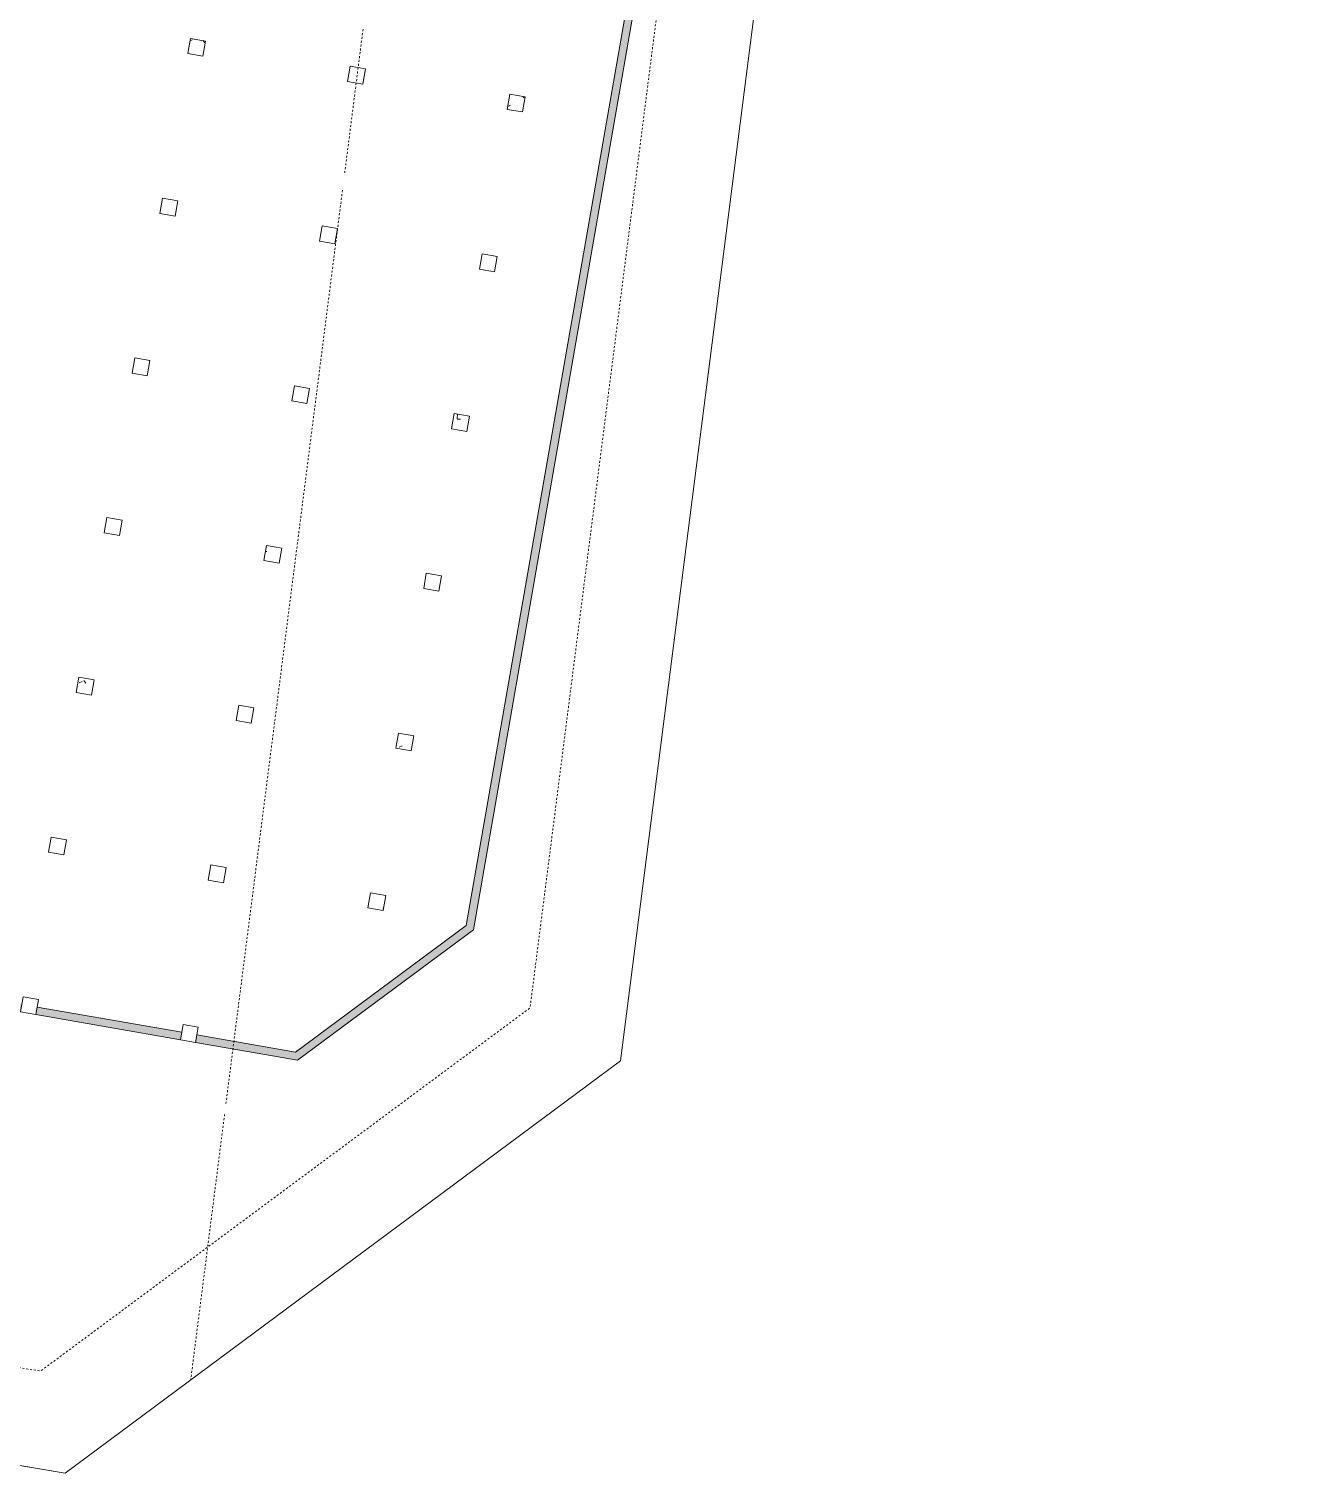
# Model space of a CAD drawing. Extents: x 274235 to 276654, y 142848 to 144425.
# Drawn here: x 276279.2 to 276344.5, y 142909.3 to 142984.1 of the extents above; entities that cross this region are included whole.
import ezdxf

# ---------------------------------------------------------------- set-up
doc = ezdxf.new("R2010")
doc.units = 0
doc.header["$LTSCALE"] = 1.5
doc.linetypes.add('IMPORT-SITE-SETBACK$0$_ACM-G-DASHED _2_', pattern=[19.05, 12.7, -6.35])
doc.linetypes.add('IMPORT-SITE-SETBACK$0$_ACM-G-DIVIDE _2_', pattern=[31.75, 12.7, -6.35, 0, -6.35, 0, -6.35])
doc.layers.get('0').update_dxf_attribs({"linetype": 'CONTINUOUS', "lineweight": 0})
for name, color, linetype, lineweight in [('_ACM-A-DETL', 7, 'CONTINUOUS', 5), ('_ACM-A-SITE-PROP-ESMT', 10, 'CONTINUOUS', 5), ('_ACM-A-WALL-FULL', 6, 'CONTINUOUS', 13), ('_ACM-A-WALL-PATT', 8, 'CONTINUOUS', 9), ('_ACM-S-STRU-CLOS', 5, 'CONTINUOUS', 5), ('SITE for basement_dwg', 8, 'CONTINUOUS', 5), ('SITE-SETBACK$0$_ACM-A-SITE-SETB-GREN', 7, 'IMPORT-SITE-SETBACK$0$_ACM-G-DIVIDE _2_', 18), ('SITE-SETBACK$0$_ACM-A-SITE-SETB-HIRS', 7, 'IMPORT-SITE-SETBACK$0$_ACM-G-DASHED _2_', 18), ('SITE-SETBACK$0$JZD', 250, 'CONTINUOUS', 5)]:
    doc.layers.add(name, color=color, linetype=linetype, lineweight=lineweight)

# ---------------------------------------------------------------- blocks, each defined once
blk = doc.blocks.new('SITE for basement_dwg-3947335-B1_Working')
at = {"layer": 'SITE-SETBACK$0$_ACM-A-SITE-SETB-GREN'}
for p, q in [((450026, 16888), (450374, 9288)), ((450410, 8488), (452593, -39171)), ((452619, -39725), (453253, -53574))]:
    blk.add_line(p, q, dxfattribs=at)
at = {"layer": 'SITE-SETBACK$0$_ACM-A-SITE-SETB-HIRS', "flags": 128}
blk.add_lwpolyline([(441171, 257688), (447193, 257688), (445964, 215892), (464070, 215604), (464034, 183857), (464946, 136400), (467077, 81763), (463911, 41559), (467261, -31569), (445510, -54465), (417944, -54618), (414626, -54621), (411318, -54596), (408012, -54543), (404706, -54460), (401399, -54349), (398094, -54210), (394792, -54041), (391491, -53843), (388192, -53617), (384893, -53362), (381598, -53079), (378306, -52767), (375017, -52425), (371729, -52056), (368447, -51659), (365167, -51232), (361891, -50777), (358620, -50293), (355353, -49781), (352089, -49240), (348831, -48672), (345578, -48074), (342330, -47449), (339089, -46796), (335852, -46114), (332622, -45404), (329398, -44666), (326181, -43899), (322970, -43105), (320011, -42346), (292145, -31836), (279304, -27260), (276912, -26407), (227559, -8820), (178459, 5903), (177562, 21093), (169095, 20113), (166988, 17822), (159511, 52445), (159728, 58960), (160004, 60492), (159400, 67475), (158242, 76922), (156377, 88374), (154069, 96126), (153228, 103623), (148745, 257688)], dxfattribs=at)
at = {"layer": 'SITE-SETBACK$0$JZD', "flags": 128}
blk.add_lwpolyline([(469034, 183902), (469944, 136546), (472084, 81664), (468920, 41477), (472353, -33468), (447668, -59453), (417961, -59618), (414610, -59621), (411259, -59596), (407909, -59542), (404559, -59458), (401210, -59345), (397862, -59204), (394515, -59034), (391171, -58833), (387828, -58604), (384487, -58345), (381149, -58059), (377812, -57743), (374480, -57396), (371149, -57023)], dxfattribs=at)
blk = doc.blocks.new('M_Concrete-Rectangular-Column - 800 x 800mm-V958-B1_Working')
at = {"layer": '_ACM-S-STRU-CLOS'}
h = blk.add_hatch(dxfattribs=at)
h.set_pattern_fill('FP_599', color=256, style=0, pattern_type=2)
h.set_pattern_definition([(50, (-1059004, -587604.6), (3643.682, -318.781), [381, -4191]), (355, (-1059004, -587604.6), (-704.856, 3821.136), [304.8, -3352.8]), (100.451, (-1058700.5, -587631), (2938.852, 3502.332), [323.8, -3561.801]), (46.184, (-1059004, -586588.6), (5421.582, -840.855), [571.5, -6286.5]), (96.636, (-1058552.3, -586658.6), (4748.051, 4948.551), [485.7, -5342.702]), (351.184, (-1059004, -586588.6), (4748.1, 4948.506), [457.2, -5029.2]), (21, (-1058496, -586842.6), (3032.288, -2045.3045), [381, -4191]), (326, (-1058496, -586842.6), (1236.042, 3683.762), [304.8, -3352.8]), (71.451, (-1058243.4, -587013), (4268.343, 1638.425), [323.8, -3561.801]), (37.5, (-1059004.1, -587604.6), (61.772, 1691.1008), [167.64, -3144.52, 167.64, -6601.46]), (37.5, (-1059004.1, -587604.6), (61.772, 1691.1008), [-3479.8, -3235.96, 167.64, -3197.86]), (7.5, (-1059004.1, -587604.6), (1336.3933, 2003.6115), [167.64, -1772.92, 167.64, -4351.02]), (7.5, (-1059004.1, -587604.6), (1336.3933, 2003.6115), [-2108.2, -3068.32, 167.64, -1115.06]), (327.5, (-1060137, -587604.6), (2711.8178, -114.5786), [167.64, -1102.36, -9220.2]), (327.5, (-1060137, -587604.6), (2711.8178, -114.5786), [-1270, 167.64, -3794.76, -5257.8]), (327.5, (-1060137, -587604.6), (2711.8178, -114.5786), [-5232.4, 167.64, -5090.16]), (317.5, (-1060645, -587604.6), (2962.5856, 508.5334), [167.64, -1483.36, -6365.24]), (317.5, (-1060645, -587604.6), (2962.5856, 508.5334), [-1651, 167.64, -2463.8, -3733.8]), (317.5, (-1060645, -587604.6), (2962.5856, 508.5334), [-4282.44, 167.64, -3566.16])])
h.paths.add_polyline_path([(400, -400), (400, 400), (-400, 400), (-400, -400)])
at = {"layer": '_ACM-A-DETL', "color": 250}
for p, q in [((400, 400), (-400, 400)), ((-400, 400), (-400, -400)), ((400, -400), (400, 400)), ((-400, -400), (400, -400))]:
    blk.add_line(p, q, dxfattribs=at)
blk = doc.blocks.new('M_Concrete-Rectangular-Column - 800 x 800mm-V959-B1_Working')
at = {"layer": '_ACM-A-DETL', "color": 250}
for p, q in [((400, 400), (-400, 400)), ((-400, 400), (-400, -400)), ((400, -400), (400, 400)), ((-400, -400), (400, -400))]:
    blk.add_line(p, q, dxfattribs=at)
blk = doc.blocks.new('M_Concrete-Rectangular-Column - 800 x 800mm-V960-B1_Working')
at = {"layer": '_ACM-A-DETL', "color": 250}
for p, q in [((400, 400), (-400, 400)), ((-400, 400), (-400, -400)), ((400, -400), (400, 400)), ((-400, -400), (400, -400))]:
    blk.add_line(p, q, dxfattribs=at)
blk = doc.blocks.new('M_Concrete-Rectangular-Column - 800 x 800mm-V961-B1_Working')
at = {"layer": '_ACM-A-DETL', "color": 250}
for p, q in [((400, 400), (-400, 400)), ((-400, 400), (-400, -400)), ((400, -400), (400, 400)), ((-400, -400), (400, -400))]:
    blk.add_line(p, q, dxfattribs=at)
blk = doc.blocks.new('M_Concrete-Rectangular-Column - 800 x 800mm-V962-B1_Working')
at = {"layer": '_ACM-S-STRU-CLOS'}
h = blk.add_hatch(dxfattribs=at)
h.set_pattern_fill('FP_600', color=256, style=0, pattern_type=2)
h.set_pattern_definition([(50, (-1059004, -554004.6), (3643.682, -318.781), [381, -4191]), (355, (-1059004, -554004.6), (-704.856, 3821.136), [304.8, -3352.8]), (100.451, (-1058700.5, -554031), (2938.852, 3502.332), [323.8, -3561.801]), (46.184, (-1059004, -552988.6), (5421.582, -840.855), [571.5, -6286.5]), (96.636, (-1058552.3, -553058.6), (4748.051, 4948.551), [485.7, -5342.702]), (351.184, (-1059004, -552988.6), (4748.1, 4948.506), [457.2, -5029.2]), (21, (-1058496, -553242.6), (3032.288, -2045.3045), [381, -4191]), (326, (-1058496, -553242.6), (1236.042, 3683.762), [304.8, -3352.8]), (71.451, (-1058243.4, -553413), (4268.343, 1638.425), [323.8, -3561.801]), (37.5, (-1059004.1, -554004.6), (61.772, 1691.1008), [167.64, -3144.52, 167.64, -6601.46]), (37.5, (-1059004.1, -554004.6), (61.772, 1691.1008), [-3479.8, -3235.96, 167.64, -3197.86]), (7.5, (-1059004.1, -554004.6), (1336.3933, 2003.6115), [167.64, -1772.92, 167.64, -4351.02]), (7.5, (-1059004.1, -554004.6), (1336.3933, 2003.6115), [-2108.2, -3068.32, 167.64, -1115.06]), (327.5, (-1060137, -554004.6), (2711.8178, -114.5786), [167.64, -1102.36, -9220.2]), (327.5, (-1060137, -554004.6), (2711.8178, -114.5786), [-1270, 167.64, -3794.76, -5257.8]), (327.5, (-1060137, -554004.6), (2711.8178, -114.5786), [-5232.4, 167.64, -5090.16]), (317.5, (-1060645, -554004.6), (2962.5856, 508.5334), [167.64, -1483.36, -6365.24]), (317.5, (-1060645, -554004.6), (2962.5856, 508.5334), [-1651, 167.64, -2463.8, -3733.8]), (317.5, (-1060645, -554004.6), (2962.5856, 508.5334), [-4282.44, 167.64, -3566.16])])
h.paths.add_polyline_path([(400, -400), (400, 400), (-400, 400), (-400, -400)])
at = {"layer": '_ACM-A-DETL', "color": 250}
for p, q in [((400, 400), (-400, 400)), ((-400, 400), (-400, -400)), ((400, -400), (400, 400)), ((-400, -400), (400, -400))]:
    blk.add_line(p, q, dxfattribs=at)
blk = doc.blocks.new('M_Concrete-Rectangular-Column - 800 x 800mm-V963-B1_Working')
at = {"layer": '_ACM-A-DETL', "color": 250}
for p, q in [((400, 400), (-400, 400)), ((-400, 400), (-400, -400)), ((400, -400), (400, 400)), ((-400, -400), (400, -400))]:
    blk.add_line(p, q, dxfattribs=at)
blk = doc.blocks.new('M_Concrete-Rectangular-Column - 800 x 800mm-V964-B1_Working')
at = {"layer": '_ACM-A-DETL', "color": 250}
for p, q in [((400, 400), (-400, 400)), ((-400, 400), (-400, -400)), ((400, -400), (400, 400)), ((-400, -400), (400, -400))]:
    blk.add_line(p, q, dxfattribs=at)
blk = doc.blocks.new('M_Concrete-Rectangular-Column - 800 x 800mm-V988-B1_Working')
at = {"layer": '_ACM-S-STRU-CLOS'}
h = blk.add_hatch(dxfattribs=at)
h.set_pattern_fill('FP_614', color=256, style=0, pattern_type=2)
h.set_pattern_definition([(50, (-1067404, -587604.6), (3643.682, -318.781), [381, -4191]), (355, (-1067404, -587604.6), (-704.856, 3821.136), [304.8, -3352.8]), (100.451, (-1067100.5, -587631), (2938.852, 3502.332), [323.8, -3561.801]), (46.184, (-1067404, -586588.6), (5421.582, -840.855), [571.5, -6286.5]), (96.636, (-1066952.3, -586658.6), (4748.051, 4948.551), [485.7, -5342.702]), (351.184, (-1067404, -586588.6), (4748.1, 4948.506), [457.2, -5029.2]), (21, (-1066896, -586842.6), (3032.288, -2045.3045), [381, -4191]), (326, (-1066896, -586842.6), (1236.042, 3683.762), [304.8, -3352.8]), (71.451, (-1066643.4, -587013), (4268.343, 1638.425), [323.8, -3561.801]), (37.5, (-1067404.1, -587604.6), (61.772, 1691.1008), [167.64, -3144.52, 167.64, -6601.46]), (37.5, (-1067404.1, -587604.6), (61.772, 1691.1008), [-3479.8, -3235.96, 167.64, -3197.86]), (7.5, (-1067404.1, -587604.6), (1336.3933, 2003.6115), [167.64, -1772.92, 167.64, -4351.02]), (7.5, (-1067404.1, -587604.6), (1336.3933, 2003.6115), [-2108.2, -3068.32, 167.64, -1115.06]), (327.5, (-1068537, -587604.6), (2711.8178, -114.5786), [167.64, -1102.36, -9220.2]), (327.5, (-1068537, -587604.6), (2711.8178, -114.5786), [-1270, 167.64, -3794.76, -5257.8]), (327.5, (-1068537, -587604.6), (2711.8178, -114.5786), [-5232.4, 167.64, -5090.16]), (317.5, (-1069045, -587604.6), (2962.5856, 508.5334), [167.64, -1483.36, -6365.24]), (317.5, (-1069045, -587604.6), (2962.5856, 508.5334), [-1651, 167.64, -2463.8, -3733.8]), (317.5, (-1069045, -587604.6), (2962.5856, 508.5334), [-4282.44, 167.64, -3566.16])])
h.paths.add_polyline_path([(400, -400), (400, 400), (-400, 400), (-400, -400)])
at = {"layer": '_ACM-A-DETL', "color": 250}
for p, q in [((400, 400), (-400, 400)), ((-400, 400), (-400, -400)), ((400, -400), (400, 400)), ((-400, -400), (400, -400))]:
    blk.add_line(p, q, dxfattribs=at)
blk = doc.blocks.new('M_Concrete-Rectangular-Column - 800 x 800mm-V989-B1_Working')
at = {"layer": '_ACM-A-DETL', "color": 250}
for p, q in [((400, 400), (-400, 400)), ((-400, 400), (-400, -400)), ((400, -400), (400, 400)), ((-400, -400), (400, -400))]:
    blk.add_line(p, q, dxfattribs=at)
blk = doc.blocks.new('M_Concrete-Rectangular-Column - 800 x 800mm-V990-B1_Working')
at = {"layer": '_ACM-S-STRU-CLOS'}
h = blk.add_hatch(dxfattribs=at)
h.set_pattern_fill('FP_615', color=256, style=0, pattern_type=2)
h.set_pattern_definition([(50, (-1067404, -570804.6), (3643.682, -318.781), [381, -4191]), (355, (-1067404, -570804.6), (-704.856, 3821.136), [304.8, -3352.8]), (100.451, (-1067100.5, -570831), (2938.852, 3502.332), [323.8, -3561.801]), (46.184, (-1067404, -569788.6), (5421.582, -840.855), [571.5, -6286.5]), (96.636, (-1066952.3, -569858.6), (4748.051, 4948.551), [485.7, -5342.702]), (351.184, (-1067404, -569788.6), (4748.1, 4948.506), [457.2, -5029.2]), (21, (-1066896, -570042.6), (3032.288, -2045.3045), [381, -4191]), (326, (-1066896, -570042.6), (1236.042, 3683.762), [304.8, -3352.8]), (71.451, (-1066643.4, -570213), (4268.343, 1638.425), [323.8, -3561.801]), (37.5, (-1067404.1, -570804.6), (61.772, 1691.1008), [167.64, -3144.52, 167.64, -6601.46]), (37.5, (-1067404.1, -570804.6), (61.772, 1691.1008), [-3479.8, -3235.96, 167.64, -3197.86]), (7.5, (-1067404.1, -570804.6), (1336.3933, 2003.6115), [167.64, -1772.92, 167.64, -4351.02]), (7.5, (-1067404.1, -570804.6), (1336.3933, 2003.6115), [-2108.2, -3068.32, 167.64, -1115.06]), (327.5, (-1068537, -570804.6), (2711.8178, -114.5786), [167.64, -1102.36, -9220.2]), (327.5, (-1068537, -570804.6), (2711.8178, -114.5786), [-1270, 167.64, -3794.76, -5257.8]), (327.5, (-1068537, -570804.6), (2711.8178, -114.5786), [-5232.4, 167.64, -5090.16]), (317.5, (-1069045, -570804.6), (2962.5856, 508.5334), [167.64, -1483.36, -6365.24]), (317.5, (-1069045, -570804.6), (2962.5856, 508.5334), [-1651, 167.64, -2463.8, -3733.8]), (317.5, (-1069045, -570804.6), (2962.5856, 508.5334), [-4282.44, 167.64, -3566.16])])
h.paths.add_polyline_path([(400, -400), (400, 400), (-400, 400), (-400, -400)])
at = {"layer": '_ACM-A-DETL', "color": 250}
for p, q in [((400, 400), (-400, 400)), ((-400, 400), (-400, -400)), ((400, -400), (400, 400)), ((-400, -400), (400, -400))]:
    blk.add_line(p, q, dxfattribs=at)
blk = doc.blocks.new('M_Concrete-Rectangular-Column - 800 x 800mm-V991-B1_Working')
at = {"layer": '_ACM-S-STRU-CLOS'}
h = blk.add_hatch(dxfattribs=at)
h.set_pattern_fill('FP_616', color=256, style=0, pattern_type=2)
h.set_pattern_definition([(50, (-1067404, -562404.6), (3643.682, -318.781), [381, -4191]), (355, (-1067404, -562404.6), (-704.856, 3821.136), [304.8, -3352.8]), (100.451, (-1067100.5, -562431), (2938.852, 3502.332), [323.8, -3561.801]), (46.184, (-1067404, -561388.6), (5421.582, -840.855), [571.5, -6286.5]), (96.636, (-1066952.3, -561458.6), (4748.051, 4948.551), [485.7, -5342.702]), (351.184, (-1067404, -561388.6), (4748.1, 4948.506), [457.2, -5029.2]), (21, (-1066896, -561642.6), (3032.288, -2045.3045), [381, -4191]), (326, (-1066896, -561642.6), (1236.042, 3683.762), [304.8, -3352.8]), (71.451, (-1066643.4, -561813), (4268.343, 1638.425), [323.8, -3561.801]), (37.5, (-1067404.1, -562404.6), (61.772, 1691.1008), [167.64, -3144.52, 167.64, -6601.46]), (37.5, (-1067404.1, -562404.6), (61.772, 1691.1008), [-3479.8, -3235.96, 167.64, -3197.86]), (7.5, (-1067404.1, -562404.6), (1336.3933, 2003.6115), [167.64, -1772.92, 167.64, -4351.02]), (7.5, (-1067404.1, -562404.6), (1336.3933, 2003.6115), [-2108.2, -3068.32, 167.64, -1115.06]), (327.5, (-1068537, -562404.6), (2711.8178, -114.5786), [167.64, -1102.36, -9220.2]), (327.5, (-1068537, -562404.6), (2711.8178, -114.5786), [-1270, 167.64, -3794.76, -5257.8]), (327.5, (-1068537, -562404.6), (2711.8178, -114.5786), [-5232.4, 167.64, -5090.16]), (317.5, (-1069045, -562404.6), (2962.5856, 508.5334), [167.64, -1483.36, -6365.24]), (317.5, (-1069045, -562404.6), (2962.5856, 508.5334), [-1651, 167.64, -2463.8, -3733.8]), (317.5, (-1069045, -562404.6), (2962.5856, 508.5334), [-4282.44, 167.64, -3566.16])])
h.paths.add_polyline_path([(400, -400), (400, 400), (-400, 400), (-400, -400)])
at = {"layer": '_ACM-A-DETL', "color": 250}
for p, q in [((400, 400), (-400, 400)), ((-400, 400), (-400, -400)), ((400, -400), (400, 400)), ((-400, -400), (400, -400))]:
    blk.add_line(p, q, dxfattribs=at)
blk = doc.blocks.new('M_Concrete-Rectangular-Column - 800 x 800mm-V992-B1_Working')
at = {"layer": '_ACM-S-STRU-CLOS'}
h = blk.add_hatch(dxfattribs=at)
h.set_pattern_fill('FP_617', color=256, style=0, pattern_type=2)
h.set_pattern_definition([(50, (-1067404, -554004.6), (3643.682, -318.781), [381, -4191]), (355, (-1067404, -554004.6), (-704.856, 3821.136), [304.8, -3352.8]), (100.451, (-1067100.5, -554031), (2938.852, 3502.332), [323.8, -3561.801]), (46.184, (-1067404, -552988.6), (5421.582, -840.855), [571.5, -6286.5]), (96.636, (-1066952.3, -553058.6), (4748.051, 4948.551), [485.7, -5342.702]), (351.184, (-1067404, -552988.6), (4748.1, 4948.506), [457.2, -5029.2]), (21, (-1066896, -553242.6), (3032.288, -2045.3045), [381, -4191]), (326, (-1066896, -553242.6), (1236.042, 3683.762), [304.8, -3352.8]), (71.451, (-1066643.4, -553413), (4268.343, 1638.425), [323.8, -3561.801]), (37.5, (-1067404.1, -554004.6), (61.772, 1691.1008), [167.64, -3144.52, 167.64, -6601.46]), (37.5, (-1067404.1, -554004.6), (61.772, 1691.1008), [-3479.8, -3235.96, 167.64, -3197.86]), (7.5, (-1067404.1, -554004.6), (1336.3933, 2003.6115), [167.64, -1772.92, 167.64, -4351.02]), (7.5, (-1067404.1, -554004.6), (1336.3933, 2003.6115), [-2108.2, -3068.32, 167.64, -1115.06]), (327.5, (-1068537, -554004.6), (2711.8178, -114.5786), [167.64, -1102.36, -9220.2]), (327.5, (-1068537, -554004.6), (2711.8178, -114.5786), [-1270, 167.64, -3794.76, -5257.8]), (327.5, (-1068537, -554004.6), (2711.8178, -114.5786), [-5232.4, 167.64, -5090.16]), (317.5, (-1069045, -554004.6), (2962.5856, 508.5334), [167.64, -1483.36, -6365.24]), (317.5, (-1069045, -554004.6), (2962.5856, 508.5334), [-1651, 167.64, -2463.8, -3733.8]), (317.5, (-1069045, -554004.6), (2962.5856, 508.5334), [-4282.44, 167.64, -3566.16])])
h.paths.add_polyline_path([(400, -400), (400, 400), (-400, 400), (-400, -400)])
at = {"layer": '_ACM-A-DETL', "color": 250}
for p, q in [((400, 400), (-400, 400)), ((-400, 400), (-400, -400)), ((400, -400), (400, 400)), ((-400, -400), (400, -400))]:
    blk.add_line(p, q, dxfattribs=at)
blk = doc.blocks.new('M_Concrete-Rectangular-Column - 800 x 800mm-V993-B1_Working')
at = {"layer": '_ACM-A-DETL', "color": 250}
for p, q in [((400, 400), (-400, 400)), ((-400, 400), (-400, -400)), ((400, -400), (400, 400)), ((-400, -400), (400, -400))]:
    blk.add_line(p, q, dxfattribs=at)
blk = doc.blocks.new('M_Concrete-Rectangular-Column - 800 x 800mm-V994-B1_Working')
at = {"layer": '_ACM-A-DETL', "color": 250}
for p, q in [((400, 400), (-400, 400)), ((-400, 400), (-400, -400)), ((400, -400), (400, 400)), ((-400, -400), (400, -400))]:
    blk.add_line(p, q, dxfattribs=at)
blk = doc.blocks.new('M_Concrete-Rectangular-Column - 800 x 800mm-V1018-B1_Working')
at = {"layer": '_ACM-S-STRU-CLOS'}
h = blk.add_hatch(dxfattribs=at)
h.set_pattern_fill('FP_634', color=256, style=0, pattern_type=2)
h.set_pattern_definition([(50, (-1075804, -587604.6), (3643.682, -318.781), [381, -4191]), (355, (-1075804, -587604.6), (-704.856, 3821.136), [304.8, -3352.8]), (100.451, (-1075500.5, -587631), (2938.852, 3502.332), [323.8, -3561.801]), (46.184, (-1075804, -586588.6), (5421.582, -840.855), [571.5, -6286.5]), (96.636, (-1075352.3, -586658.6), (4748.051, 4948.551), [485.7, -5342.702]), (351.184, (-1075804, -586588.6), (4748.1, 4948.506), [457.2, -5029.2]), (21, (-1075296, -586842.6), (3032.288, -2045.3045), [381, -4191]), (326, (-1075296, -586842.6), (1236.042, 3683.762), [304.8, -3352.8]), (71.451, (-1075043.4, -587013), (4268.343, 1638.425), [323.8, -3561.801]), (37.5, (-1075804.1, -587604.6), (61.772, 1691.1008), [167.64, -3144.52, 167.64, -6601.46]), (37.5, (-1075804.1, -587604.6), (61.772, 1691.1008), [-3479.8, -3235.96, 167.64, -3197.86]), (7.5, (-1075804.1, -587604.6), (1336.3933, 2003.6115), [167.64, -1772.92, 167.64, -4351.02]), (7.5, (-1075804.1, -587604.6), (1336.3933, 2003.6115), [-2108.2, -3068.32, 167.64, -1115.06]), (327.5, (-1076937, -587604.6), (2711.8178, -114.5786), [167.64, -1102.36, -9220.2]), (327.5, (-1076937, -587604.6), (2711.8178, -114.5786), [-1270, 167.64, -3794.76, -5257.8]), (327.5, (-1076937, -587604.6), (2711.8178, -114.5786), [-5232.4, 167.64, -5090.16]), (317.5, (-1077445, -587604.6), (2962.5856, 508.5334), [167.64, -1483.36, -6365.24]), (317.5, (-1077445, -587604.6), (2962.5856, 508.5334), [-1651, 167.64, -2463.8, -3733.8]), (317.5, (-1077445, -587604.6), (2962.5856, 508.5334), [-4282.44, 167.64, -3566.16])])
h.paths.add_polyline_path([(400, -400), (400, 400), (-400, 400), (-400, -400)])
at = {"layer": '_ACM-A-DETL', "color": 250}
for p, q in [((400, 400), (-400, 400)), ((-400, 400), (-400, -400)), ((400, -400), (400, 400)), ((-400, -400), (400, -400))]:
    blk.add_line(p, q, dxfattribs=at)
blk = doc.blocks.new('M_Concrete-Rectangular-Column - 800 x 800mm-V1019-B1_Working')
at = {"layer": '_ACM-S-STRU-CLOS'}
h = blk.add_hatch(dxfattribs=at)
h.set_pattern_fill('FP_635', color=256, style=0, pattern_type=2)
h.set_pattern_definition([(50, (-1075804, -579204.6), (3643.682, -318.781), [381, -4191]), (355, (-1075804, -579204.6), (-704.856, 3821.136), [304.8, -3352.8]), (100.451, (-1075500.5, -579231), (2938.852, 3502.332), [323.8, -3561.801]), (46.184, (-1075804, -578188.6), (5421.582, -840.855), [571.5, -6286.5]), (96.636, (-1075352.3, -578258.6), (4748.051, 4948.551), [485.7, -5342.702]), (351.184, (-1075804, -578188.6), (4748.1, 4948.506), [457.2, -5029.2]), (21, (-1075296, -578442.6), (3032.288, -2045.3045), [381, -4191]), (326, (-1075296, -578442.6), (1236.042, 3683.762), [304.8, -3352.8]), (71.451, (-1075043.4, -578613), (4268.343, 1638.425), [323.8, -3561.801]), (37.5, (-1075804.1, -579204.6), (61.772, 1691.1008), [167.64, -3144.52, 167.64, -6601.46]), (37.5, (-1075804.1, -579204.6), (61.772, 1691.1008), [-3479.8, -3235.96, 167.64, -3197.86]), (7.5, (-1075804.1, -579204.6), (1336.3933, 2003.6115), [167.64, -1772.92, 167.64, -4351.02]), (7.5, (-1075804.1, -579204.6), (1336.3933, 2003.6115), [-2108.2, -3068.32, 167.64, -1115.06]), (327.5, (-1076937, -579204.6), (2711.8178, -114.5786), [167.64, -1102.36, -9220.2]), (327.5, (-1076937, -579204.6), (2711.8178, -114.5786), [-1270, 167.64, -3794.76, -5257.8]), (327.5, (-1076937, -579204.6), (2711.8178, -114.5786), [-5232.4, 167.64, -5090.16]), (317.5, (-1077445, -579204.6), (2962.5856, 508.5334), [167.64, -1483.36, -6365.24]), (317.5, (-1077445, -579204.6), (2962.5856, 508.5334), [-1651, 167.64, -2463.8, -3733.8]), (317.5, (-1077445, -579204.6), (2962.5856, 508.5334), [-4282.44, 167.64, -3566.16])])
h.paths.add_polyline_path([(400, -400), (400, 400), (-400, 400), (-400, -400)])
at = {"layer": '_ACM-A-DETL', "color": 250}
for p, q in [((400, 400), (-400, 400)), ((-400, 400), (-400, -400)), ((400, -400), (400, 400)), ((-400, -400), (400, -400))]:
    blk.add_line(p, q, dxfattribs=at)
blk = doc.blocks.new('M_Concrete-Rectangular-Column - 800 x 800mm-V1020-B1_Working')
at = {"layer": '_ACM-S-STRU-CLOS'}
h = blk.add_hatch(dxfattribs=at)
h.set_pattern_fill('FP_636', color=256, style=0, pattern_type=2)
h.set_pattern_definition([(50, (-1075804, -570804.6), (3643.682, -318.781), [381, -4191]), (355, (-1075804, -570804.6), (-704.856, 3821.136), [304.8, -3352.8]), (100.451, (-1075500.5, -570831), (2938.852, 3502.332), [323.8, -3561.801]), (46.184, (-1075804, -569788.6), (5421.582, -840.855), [571.5, -6286.5]), (96.636, (-1075352.3, -569858.6), (4748.051, 4948.551), [485.7, -5342.702]), (351.184, (-1075804, -569788.6), (4748.1, 4948.506), [457.2, -5029.2]), (21, (-1075296, -570042.6), (3032.288, -2045.3045), [381, -4191]), (326, (-1075296, -570042.6), (1236.042, 3683.762), [304.8, -3352.8]), (71.451, (-1075043.4, -570213), (4268.343, 1638.425), [323.8, -3561.801]), (37.5, (-1075804.1, -570804.6), (61.772, 1691.1008), [167.64, -3144.52, 167.64, -6601.46]), (37.5, (-1075804.1, -570804.6), (61.772, 1691.1008), [-3479.8, -3235.96, 167.64, -3197.86]), (7.5, (-1075804.1, -570804.6), (1336.3933, 2003.6115), [167.64, -1772.92, 167.64, -4351.02]), (7.5, (-1075804.1, -570804.6), (1336.3933, 2003.6115), [-2108.2, -3068.32, 167.64, -1115.06]), (327.5, (-1076937, -570804.6), (2711.8178, -114.5786), [167.64, -1102.36, -9220.2]), (327.5, (-1076937, -570804.6), (2711.8178, -114.5786), [-1270, 167.64, -3794.76, -5257.8]), (327.5, (-1076937, -570804.6), (2711.8178, -114.5786), [-5232.4, 167.64, -5090.16]), (317.5, (-1077445, -570804.6), (2962.5856, 508.5334), [167.64, -1483.36, -6365.24]), (317.5, (-1077445, -570804.6), (2962.5856, 508.5334), [-1651, 167.64, -2463.8, -3733.8]), (317.5, (-1077445, -570804.6), (2962.5856, 508.5334), [-4282.44, 167.64, -3566.16])])
h.paths.add_polyline_path([(400, -400), (400, 400), (-400, 400), (-400, -400)])
at = {"layer": '_ACM-A-DETL', "color": 250}
for p, q in [((400, 400), (-400, 400)), ((-400, 400), (-400, -400)), ((400, -400), (400, 400)), ((-400, -400), (400, -400))]:
    blk.add_line(p, q, dxfattribs=at)
blk = doc.blocks.new('M_Concrete-Rectangular-Column - 800 x 800mm-V1021-B1_Working')
at = {"layer": '_ACM-S-STRU-CLOS'}
h = blk.add_hatch(dxfattribs=at)
h.set_pattern_fill('FP_637', color=256, style=0, pattern_type=2)
h.set_pattern_definition([(50, (-1075804, -562404.6), (3643.682, -318.781), [381, -4191]), (355, (-1075804, -562404.6), (-704.856, 3821.136), [304.8, -3352.8]), (100.451, (-1075500.5, -562431), (2938.852, 3502.332), [323.8, -3561.801]), (46.184, (-1075804, -561388.6), (5421.582, -840.855), [571.5, -6286.5]), (96.636, (-1075352.3, -561458.6), (4748.051, 4948.551), [485.7, -5342.702]), (351.184, (-1075804, -561388.6), (4748.1, 4948.506), [457.2, -5029.2]), (21, (-1075296, -561642.6), (3032.288, -2045.3045), [381, -4191]), (326, (-1075296, -561642.6), (1236.042, 3683.762), [304.8, -3352.8]), (71.451, (-1075043.4, -561813), (4268.343, 1638.425), [323.8, -3561.801]), (37.5, (-1075804.1, -562404.6), (61.772, 1691.1008), [167.64, -3144.52, 167.64, -6601.46]), (37.5, (-1075804.1, -562404.6), (61.772, 1691.1008), [-3479.8, -3235.96, 167.64, -3197.86]), (7.5, (-1075804.1, -562404.6), (1336.3933, 2003.6115), [167.64, -1772.92, 167.64, -4351.02]), (7.5, (-1075804.1, -562404.6), (1336.3933, 2003.6115), [-2108.2, -3068.32, 167.64, -1115.06]), (327.5, (-1076937, -562404.6), (2711.8178, -114.5786), [167.64, -1102.36, -9220.2]), (327.5, (-1076937, -562404.6), (2711.8178, -114.5786), [-1270, 167.64, -3794.76, -5257.8]), (327.5, (-1076937, -562404.6), (2711.8178, -114.5786), [-5232.4, 167.64, -5090.16]), (317.5, (-1077445, -562404.6), (2962.5856, 508.5334), [167.64, -1483.36, -6365.24]), (317.5, (-1077445, -562404.6), (2962.5856, 508.5334), [-1651, 167.64, -2463.8, -3733.8]), (317.5, (-1077445, -562404.6), (2962.5856, 508.5334), [-4282.44, 167.64, -3566.16])])
h.paths.add_polyline_path([(400, -400), (400, 400), (-400, 400), (-400, -400)])
at = {"layer": '_ACM-A-DETL', "color": 250}
for p, q in [((400, 400), (-400, 400)), ((-400, 400), (-400, -400)), ((400, -400), (400, 400)), ((-400, -400), (400, -400))]:
    blk.add_line(p, q, dxfattribs=at)
blk = doc.blocks.new('M_Concrete-Rectangular-Column - 800 x 800mm-V1022-B1_Working')
at = {"layer": '_ACM-S-STRU-CLOS'}
h = blk.add_hatch(dxfattribs=at)
h.set_pattern_fill('FP_638', color=256, style=0, pattern_type=2)
h.set_pattern_definition([(50, (-1075804, -554004.6), (3643.682, -318.781), [381, -4191]), (355, (-1075804, -554004.6), (-704.856, 3821.136), [304.8, -3352.8]), (100.451, (-1075500.5, -554031), (2938.852, 3502.332), [323.8, -3561.801]), (46.184, (-1075804, -552988.6), (5421.582, -840.855), [571.5, -6286.5]), (96.636, (-1075352.3, -553058.6), (4748.051, 4948.551), [485.7, -5342.702]), (351.184, (-1075804, -552988.6), (4748.1, 4948.506), [457.2, -5029.2]), (21, (-1075296, -553242.6), (3032.288, -2045.3045), [381, -4191]), (326, (-1075296, -553242.6), (1236.042, 3683.762), [304.8, -3352.8]), (71.451, (-1075043.4, -553413), (4268.343, 1638.425), [323.8, -3561.801]), (37.5, (-1075804.1, -554004.6), (61.772, 1691.1008), [167.64, -3144.52, 167.64, -6601.46]), (37.5, (-1075804.1, -554004.6), (61.772, 1691.1008), [-3479.8, -3235.96, 167.64, -3197.86]), (7.5, (-1075804.1, -554004.6), (1336.3933, 2003.6115), [167.64, -1772.92, 167.64, -4351.02]), (7.5, (-1075804.1, -554004.6), (1336.3933, 2003.6115), [-2108.2, -3068.32, 167.64, -1115.06]), (327.5, (-1076937, -554004.6), (2711.8178, -114.5786), [167.64, -1102.36, -9220.2]), (327.5, (-1076937, -554004.6), (2711.8178, -114.5786), [-1270, 167.64, -3794.76, -5257.8]), (327.5, (-1076937, -554004.6), (2711.8178, -114.5786), [-5232.4, 167.64, -5090.16]), (317.5, (-1077445, -554004.6), (2962.5856, 508.5334), [167.64, -1483.36, -6365.24]), (317.5, (-1077445, -554004.6), (2962.5856, 508.5334), [-1651, 167.64, -2463.8, -3733.8]), (317.5, (-1077445, -554004.6), (2962.5856, 508.5334), [-4282.44, 167.64, -3566.16])])
h.paths.add_polyline_path([(400, -400), (400, 400), (-400, 400), (-400, -400)])
at = {"layer": '_ACM-A-DETL', "color": 250}
for p, q in [((400, 400), (-400, 400)), ((-400, 400), (-400, -400)), ((400, -400), (400, 400)), ((-400, -400), (400, -400))]:
    blk.add_line(p, q, dxfattribs=at)
blk = doc.blocks.new('M_Concrete-Rectangular-Column - 800 x 800mm-V1023-B1_Working')
at = {"layer": '_ACM-S-STRU-CLOS'}
h = blk.add_hatch(dxfattribs=at)
h.set_pattern_fill('FP_639', color=256, style=0, pattern_type=2)
h.set_pattern_definition([(50, (-1075804, -545604.6), (3643.682, -318.781), [381, -4191]), (355, (-1075804, -545604.6), (-704.856, 3821.136), [304.8, -3352.8]), (100.451, (-1075500.5, -545631), (2938.852, 3502.332), [323.8, -3561.801]), (46.184, (-1075804, -544588.6), (5421.582, -840.855), [571.5, -6286.5]), (96.636, (-1075352.3, -544658.6), (4748.051, 4948.551), [485.7, -5342.702]), (351.184, (-1075804, -544588.6), (4748.1, 4948.506), [457.2, -5029.2]), (21, (-1075296, -544842.6), (3032.288, -2045.3045), [381, -4191]), (326, (-1075296, -544842.6), (1236.042, 3683.762), [304.8, -3352.8]), (71.451, (-1075043.4, -545013), (4268.343, 1638.425), [323.8, -3561.801]), (37.5, (-1075804.1, -545604.6), (61.772, 1691.1008), [167.64, -3144.52, 167.64, -6601.46]), (37.5, (-1075804.1, -545604.6), (61.772, 1691.1008), [-3479.8, -3235.96, 167.64, -3197.86]), (7.5, (-1075804.1, -545604.6), (1336.3933, 2003.6115), [167.64, -1772.92, 167.64, -4351.02]), (7.5, (-1075804.1, -545604.6), (1336.3933, 2003.6115), [-2108.2, -3068.32, 167.64, -1115.06]), (327.5, (-1076937, -545604.6), (2711.8178, -114.5786), [167.64, -1102.36, -9220.2]), (327.5, (-1076937, -545604.6), (2711.8178, -114.5786), [-1270, 167.64, -3794.76, -5257.8]), (327.5, (-1076937, -545604.6), (2711.8178, -114.5786), [-5232.4, 167.64, -5090.16]), (317.5, (-1077445, -545604.6), (2962.5856, 508.5334), [167.64, -1483.36, -6365.24]), (317.5, (-1077445, -545604.6), (2962.5856, 508.5334), [-1651, 167.64, -2463.8, -3733.8]), (317.5, (-1077445, -545604.6), (2962.5856, 508.5334), [-4282.44, 167.64, -3566.16])])
h.paths.add_polyline_path([(400, -400), (400, 400), (-400, 400), (-400, -400)])
at = {"layer": '_ACM-A-DETL', "color": 250}
for p, q in [((400, 400), (-400, 400)), ((-400, 400), (-400, -400)), ((400, -400), (400, 400)), ((-400, -400), (400, -400))]:
    blk.add_line(p, q, dxfattribs=at)
blk = doc.blocks.new('Family - ___-3630293-B1_Working')
at = {"layer": '_ACM-A-SITE-PROP-ESMT'}
for p, q in [((1086226, 614593), (1089660, 539649)), ((1089660, 539649), (1064975, 513664)), ((1064975, 513664), (1035267, 513499))]:
    blk.add_line(p, q, dxfattribs=at)
blk = doc.blocks.new('BASEMENT20250512')
at = {"layer": '_ACM-A-WALL-PATT', "lineweight": 5}
for points in [[(1080576.9151, 544604.4554), (1080976.9151, 545025.5145), (1080976.9151, 788241.566), (1080576.9151, 788241.566), (1080576.9151, 545185.2228)], [(1073547.1273, 537204.566), (1080576.9151, 544604.4554), (1080576.9151, 545185.2228), (1072995.4067, 537204.566)]]:
    blk.add_hatch(color=256, dxfattribs=at).paths.add_polyline_path(points)
h = blk.add_hatch(color=256, dxfattribs=at)
h.paths.add_polyline_path([(1073167.1331, 536804.566), (1073547.1273, 537204.566), (1067804.1232, 537204.566), (1067804.1232, 536804.566)])
h.paths.add_polyline_path([(1058604.1232, 536804.566), (1058604.1232, 537204.566), (1051004.1233, 537204.566), (1051004.1233, 536804.566)])
h.paths.add_polyline_path([(1062427.6864, 536804.566), (1067004.1232, 536804.566), (1067004.1232, 537204.566), (1059404.1232, 537204.566), (1059404.1232, 536804.566)])
h.paths.add_polyline_path([(1041804.1233, 536804.566), (1041804.1233, 537204.566), (1034204.1233, 537204.566), (1034204.1233, 536804.566)])
h.paths.add_polyline_path([(1050204.1233, 536804.566), (1050204.1233, 537204.566), (1042604.1233, 537204.566), (1042604.1233, 536804.566)])
h.paths.add_polyline_path([(1033404.1233, 536804.566), (1033404.1233, 537204.566), (1025804.1234, 537204.566), (1025804.1234, 536804.566), (1026555.2649, 536804.566)])
h.paths.add_polyline_path([(1025004.1234, 536804.566), (1025004.1234, 537204.566), (1017404.1234, 537204.566), (1017404.1234, 536804.566)])
h.paths.add_polyline_path([(1008204.1234, 536804.566), (1008204.1234, 537204.566), (1000604.1235, 537204.566), (1000604.1235, 536804.566)])
h.paths.add_polyline_path([(1016604.1234, 536804.566), (1016604.1234, 537204.566), (1009004.1234, 537204.566), (1009004.1234, 536804.566)])
h.paths.add_polyline_path([(999804.1235, 536804.566), (999804.1235, 537204.566), (992204.1235, 537204.566), (992204.1235, 536804.566)])
h.paths.add_polyline_path([(991404.1235, 536804.566), (991404.1235, 537204.566), (983804.1235, 537204.566), (983804.1235, 536804.566), (990682.8433, 536804.566)])
h.paths.add_polyline_path([(983004.1235, 536804.566), (983004.1235, 537204.566), (975404.1235, 537204.566), (975404.1235, 536804.566)])
h.paths.add_polyline_path([(974604.1235, 536804.566), (974604.1235, 537204.566), (967004.1236, 537204.566), (967004.1236, 536804.566)])
h.paths.add_polyline_path([(966204.1236, 536804.566), (966204.1236, 537204.566), (958604.1236, 537204.566), (958604.1236, 536804.566)])
h.paths.add_polyline_path([(957804.1236, 536804.566), (957804.1236, 537204.566), (950204.1236, 537204.566), (950204.1236, 536804.566), (954810.4218, 536804.566)])
h.paths.add_polyline_path([(949404.1236, 536804.566), (949404.1236, 537204.566), (941804.1237, 537204.566), (941804.1237, 536804.566)])
h.paths.add_polyline_path([(941004.1237, 536804.566), (941004.1237, 537204.566), (933404.1237, 537204.566), (933404.1237, 536804.566)])
h.paths.add_polyline_path([(926499.8238, 536804.566), (932604.1237, 536804.566), (932604.1237, 537204.566), (926566.569, 537204.566)])
at = {"layer": '_ACM-A-WALL-FULL', "lineweight": 9}
for p, q in [((1080976.9151, 545025.5145), (1080976.9151, 788641.566)), ((1080576.9151, 746804.5653), (1080576.9151, 545185.2228)), ((1080576.9151, 545185.2228), (1072995.4067, 537204.566)), ((1073167.1331, 536804.566), (1080976.9151, 545025.5145)), ((1067004.1232, 537204.566), (1059404.1232, 537204.566)), ((1059404.1232, 536804.566), (1067004.1232, 536804.566)), ((1072995.4067, 537204.566), (1067804.1232, 537204.566)), ((1067804.1232, 536804.566), (1073167.1331, 536804.566))]:
    blk.add_line(p, q, dxfattribs=at)
at = {"layer": '_ACM-A-SITE-PROP-ESMT'}
blk.add_blockref('Family - ___-3630293-B1_Working', (0, 0), dxfattribs=at)
at = {"layer": '_ACM-S-STRU-CLOS'}
for name, p in [('M_Concrete-Rectangular-Column - 800 x 800mm-V958-B1_Working', (1059004.1232, 587604.5658)), ('M_Concrete-Rectangular-Column - 800 x 800mm-V988-B1_Working', (1067404.1232, 587604.5658)), ('M_Concrete-Rectangular-Column - 800 x 800mm-V1018-B1_Working', (1075804.1232, 587604.5658)), ('M_Concrete-Rectangular-Column - 800 x 800mm-V959-B1_Working', (1059004.1232, 579204.5659)), ('M_Concrete-Rectangular-Column - 800 x 800mm-V989-B1_Working', (1067404.1232, 579204.5659)), ('M_Concrete-Rectangular-Column - 800 x 800mm-V1019-B1_Working', (1075804.1232, 579204.5659)), ('M_Concrete-Rectangular-Column - 800 x 800mm-V960-B1_Working', (1059004.1232, 570804.5659)), ('M_Concrete-Rectangular-Column - 800 x 800mm-V990-B1_Working', (1067404.1232, 570804.5659)), ('M_Concrete-Rectangular-Column - 800 x 800mm-V1020-B1_Working', (1075804.1232, 570804.5659)), ('M_Concrete-Rectangular-Column - 800 x 800mm-V961-B1_Working', (1059004.1232, 562404.5659)), ('M_Concrete-Rectangular-Column - 800 x 800mm-V991-B1_Working', (1067404.1232, 562404.5659)), ('M_Concrete-Rectangular-Column - 800 x 800mm-V1021-B1_Working', (1075804.1232, 562404.5659)), ('M_Concrete-Rectangular-Column - 800 x 800mm-V962-B1_Working', (1059004.1232, 554004.566)), ('M_Concrete-Rectangular-Column - 800 x 800mm-V992-B1_Working', (1067404.1232, 554004.566)), ('M_Concrete-Rectangular-Column - 800 x 800mm-V1022-B1_Working', (1075804.1232, 554004.566)), ('M_Concrete-Rectangular-Column - 800 x 800mm-V963-B1_Working', (1059004.1232, 545604.566)), ('M_Concrete-Rectangular-Column - 800 x 800mm-V993-B1_Working', (1067404.1232, 545604.566)), ('M_Concrete-Rectangular-Column - 800 x 800mm-V1023-B1_Working', (1075804.1232, 545604.566)), ('M_Concrete-Rectangular-Column - 800 x 800mm-V964-B1_Working', (1059004.1232, 537204.566)), ('M_Concrete-Rectangular-Column - 800 x 800mm-V994-B1_Working', (1067404.1232, 537204.566))]:
    blk.add_blockref(name, p, dxfattribs=at)
at = {"layer": 'SITE for basement_dwg', "color": 250}
blk.add_blockref('SITE for basement_dwg-3947335-B1_Working', (617306.3804, 573116.7708), dxfattribs=at)
blk = doc.blocks.new('Family - ___-3630293-F5_Working')
at = {"layer": '_ACM-A-SITE-PROP-ESMT'}
for p, q in [((1086226, 614593), (1089660, 539649)), ((1089660, 539649), (1064975, 513664)), ((1064975, 513664), (1035267, 513499))]:
    blk.add_line(p, q, dxfattribs=at)
blk = doc.blocks.new('5f0512')
at = {"layer": '_ACM-A-SITE-PROP-ESMT'}
blk.add_blockref('Family - ___-3630293-F5_Working', (-1000204.1235, -730404.5654), dxfattribs=at)

msp = doc.modelspace()

# ---------------------------------------------------------------- block references
at = {"xscale": 0.0009999999999999994, "yscale": 0.001, "zscale": 0.001, "rotation": 350.1075696352769}
msp.add_blockref('BASEMENT20250512', (275143.722, 142586.221), dxfattribs=at)

# ---------------------------------------------------------------- next in the draw order: block references
msp.add_blockref('5f0512', (276254.538, 143133.932), dxfattribs=at)

doc.saveas('drawing.dxf')
